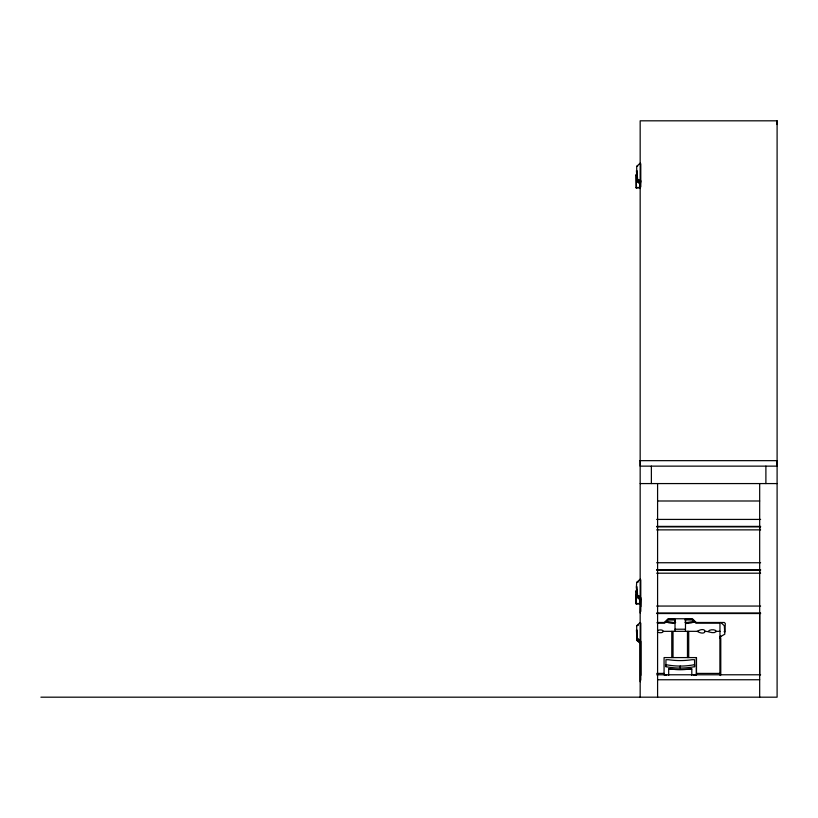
<?xml version="1.0" encoding="UTF-8"?>
<svg xmlns="http://www.w3.org/2000/svg" width="818" height="818" viewBox="0 0 818 818"><rect width="100%" height="100%" fill="white"/><g stroke="black" fill="none" stroke-linecap="round" stroke-linejoin="round"><path stroke-width="1.23" d="M636.343 591.005L636.281 604.062L640.167 603.766M640.167 579.175L636.68 582.406L636.435 586.639L636.936 597.13L640.167 599.901M636.803 594.185L637.426 596.741L637.242 592.263M639.175 598.592L639.175 597.426L636.936 595.524L636.793 592.958M639.87 597.907L639.87 604.062M640.167 598.05L640.167 597.099L636.936 594.43M640.545 599.747L640.167 598.265M640.791 675.392L640.791 623.111M640.791 606.68L640.791 579.788M640.791 182.189L640.791 163.764M665.934 666.68L665.934 664.666L668.613 665.136A73.405 73.405 0 0 0 680.218 666.056L682.59 666.026A73.528 73.528 0 0 0 691.885 665.136L694.564 664.656L694.564 666.68A75.512 75.512 0 0 1 665.934 666.68L665.934 659.707L668.429 659.707A80.685 80.685 0 0 0 692.079 659.707L694.564 659.707L694.564 666.68M675.024 622.396L675.024 619.88M685.484 622.396L685.484 619.379L692.192 619.379L694.288 621.475L685.484 622.887L685.484 618.756M693.746 675.239L696.435 674.901L696.435 657.58L664.073 657.58L664.073 674.901L666.752 675.239M720.586 674.84L720.586 638.429L719.963 638.429M720.586 635.75L720.208 637.222M759.677 675.504L759.677 613.009M759.677 573.469L759.677 569.645M759.677 530.115L759.677 526.281M777.1 124.551L777.1 120.819L640.167 120.819L640.167 697.181M724.431 632.437A1.738 1.738 0 0 0 724.942 631.199L725.31 623.49L724.319 622.488L695.116 622.488M636.823 178.436L636.68 166.381L640.167 163.14M636.823 637.784L636.68 625.729L640.167 622.488M640.167 187.741L636.281 188.038L636.343 174.98M657.467 630.453C665.065 628.03 665.065 634.625 657.467 632.202M697.181 631.332C707.539 625.259 707.539 637.396 697.181 631.332L663.326 631.332M708.388 631.332C709.073 629.298 716.169 629.042 716.323 631.557C713.286 634.42 708.327 630.975 705.147 631.332M640.167 187.486L635.985 187.486M640.167 603.51L635.985 603.51L636.281 594.369M664.318 622.488L668.05 618.756L692.447 618.756L696.19 622.488M636.68 166.381L637.805 165.921M636.68 582.406L638.367 581.946M636.68 625.729L638.367 625.269M685.484 631.332L685.484 623.51L687.58 623.296A61.657 61.657 0 0 0 694.809 621.997L695.924 623.111L719.963 623.111L719.963 674.901L719.963 673.408L696.435 673.408M685.484 623.51L687.58 623.296M638.091 640.903L636.925 640.463L636.936 629.962M668.695 675.443L668.674 668.971A115.962 115.962 0 0 0 680.279 669.574L682.181 669.553A115.962 115.962 0 0 0 691.803 668.991L691.803 675.443M636.803 177.046L636.936 170.614M636.793 176.933L637.426 180.717L636.803 178.16M640.167 188.539L640.167 182.24M640.167 483.571L777.1 483.571M657.59 500.994L759.677 500.994M656.649 519.42L760.617 519.42M656.649 526.393L760.617 526.393M656.649 526.884L760.617 526.884M656.649 529.87L760.617 529.87M656.649 562.743L760.617 562.743M656.649 569.706L760.617 569.706M656.649 570.207L760.617 570.207M656.649 573.193L760.617 573.193M636.823 594.461L636.936 586.639M656.649 606.056L760.617 606.056M640.167 613.03L640.545 598.582M656.649 613.03L760.617 613.03M656.649 613.531L760.617 613.531M667.682 620.003L675.024 620.003M684.983 619.88L692.815 620.003M657.079 622.488L665.647 622.488M668.153 622.488L675.668 622.488M685.055 622.488L691.956 622.488M657.232 623.111L664.574 623.111L665.699 621.997A61.657 61.657 0 0 0 672.917 623.296L675.024 623.51L675.024 631.332M675.024 629.216L685.484 629.216M716.353 631.332L719.963 631.332M719.963 636.936L724.82 634.195L724.319 625.729L720.832 622.488M636.793 636.271L637.426 640.065L636.803 637.508M656.721 673.408L664.073 673.408M656.649 674.778L760.617 674.778M657.59 679.758L759.677 679.758M640.167 681.742L640.167 641.588M40.9 697.181L777.1 697.181L777.1 120.819M636.435 170.614L636.936 178.406L640.167 181.064M636.936 637.754L640.167 640.412M639.175 182.557L640.545 183.723M636.936 178.406L636.936 181.095L640.167 183.835M636.936 180.727L639.175 182.618L639.175 180.216M640.167 183.866L636.925 181.115M636.936 596.741L639.175 598.643L639.175 596.24M636.936 640.065L639.175 641.966L639.175 639.564M640.167 643.214L636.925 640.463M636.936 179.49L639.175 181.392M636.936 638.838L639.175 640.739M724.155 631.404L724.676 631.895M636.281 188.038L635.985 175.441A2.096 2.096 0 0 1 636.598 173.968M636.281 604.062L635.985 591.465A2.096 2.096 0 0 1 636.598 589.993M636.435 586.639L636.803 593.07M636.435 629.962L636.803 636.394M637.242 176.238L637.426 179.5M637.242 635.586L637.426 638.848M637.426 180.676L637.181 175.666M637.426 640.024L637.242 636.261M637.242 592.948L637.426 596.711M680.218 666.056L680.249 668.05M765.893 466.137L765.893 483.571M759.677 483.571L759.677 697.181M720.586 636.281L720.586 675.525M696.435 657.59L696.435 674.901M688.715 631.332L688.715 657.58M687.468 631.332L687.468 657.58M673.03 631.332L673.03 657.58M671.783 631.332L671.783 657.58M657.59 483.571L657.59 697.181M651.373 466.137L651.373 483.571M640.791 180.696L640.791 186.923M640.791 597.539L640.791 611.414M640.791 641.292L640.791 680.126M639.87 183.058L639.87 188.038M637.304 591.639L637.304 593.98M637.304 634.952L637.304 637.304M637.611 593.224A1.789 1.789 0 0 1 636.813 592.753M636.343 591.956A1.789 1.789 0 0 1 636.813 590.218M691.823 668.971A116.156 116.156 0 0 1 668.674 668.971M637.611 177.189A1.789 1.789 0 0 1 637.181 177.015M636.281 175.461A1.789 1.789 0 0 1 636.813 174.193M640.167 460.657L640.167 466.137L777.1 466.137L777.1 460.657L640.167 460.657M668.306 619.379L666.22 621.475L675.024 622.887L675.024 619.379L668.306 619.379"/></g></svg>
